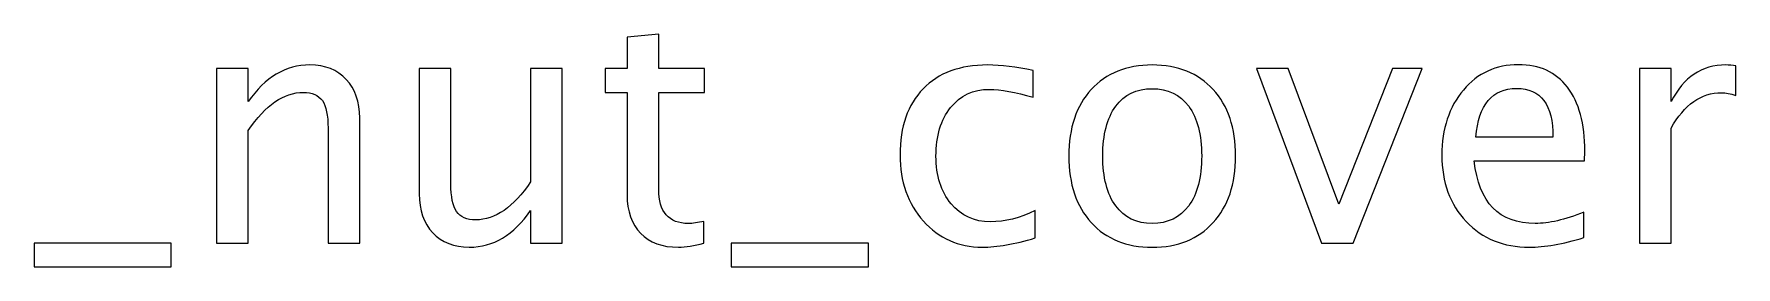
# Model space of a CAD drawing. Header units: centimetres. Extents: x -29.3 to 23.2, y -15.4 to 28.7.
# Drawn here: x 9.52 to 23.18, y 26.48 to 28.35 of the extents above; entities that cross this region are included whole.
import ezdxf

# ---------------------------------------------------------------- set-up
doc = ezdxf.new("R2010")
doc.units = ezdxf.units.CM
doc.header["$MEASUREMENT"] = 0
doc.layers.add('Layer 1', color=7, linetype='Continuous')

msp = doc.modelspace()

# ---------------------------------------------------------------- linework, layer by layer
at = {"layer": 'Layer 1'}
for points, knots in [([(14.89957, 26.67088), (14.82108, 26.64927), (14.75273, 26.63869), (14.69496, 26.63869), (14.69496, 26.63869), (14.56531, 26.63869), (14.46433, 26.67573), (14.39201, 26.74981), (14.39201, 26.74981), (14.31925, 26.8239), (14.28309, 26.92664), (14.28309, 27.0585), (14.28309, 27.0585), (14.28309, 27.0585), (14.28309, 27.88223), (14.28309, 27.88223), (14.28309, 27.88223), (14.28309, 27.88223), (14.10759, 27.88223), (14.10759, 27.88223), (14.10759, 27.88223), (14.10759, 27.88223), (14.10759, 28.07273), (14.10759, 28.07273), (14.10759, 28.07273), (14.10759, 28.07273), (14.28309, 28.07273), (14.28309, 28.07273), (14.28309, 28.07273), (14.28309, 28.07273), (14.28309, 28.32629), (14.28309, 28.32629), (14.28309, 28.32629), (14.28309, 28.32629), (14.53709, 28.35054), (14.53709, 28.35054), (14.53709, 28.35054), (14.53709, 28.35054), (14.53709, 28.07273), (14.53709, 28.07273), (14.53709, 28.07273), (14.53709, 28.07273), (14.90486, 28.07273), (14.90486, 28.07273), (14.90486, 28.07273), (14.90486, 28.07273), (14.90486, 27.88223), (14.90486, 27.88223), (14.90486, 27.88223), (14.90486, 27.88223), (14.53709, 27.88223), (14.53709, 27.88223), (14.53709, 27.88223), (14.53709, 27.88223), (14.53709, 27.10436), (14.53709, 27.10436), (14.53709, 27.10436), (14.53709, 26.92091), (14.61691, 26.82919), (14.7761, 26.82919), (14.7761, 26.82919), (14.81005, 26.82919), (14.85106, 26.83492), (14.89957, 26.84595), (14.89957, 26.84595), (14.89957, 26.84595), (14.89957, 26.67088), (14.89957, 26.67088)], [0, 0, 0, 0, 0.05555556, 0.05555556, 0.05555556, 0.05555556, 0.11111111, 0.11111111, 0.11111111, 0.11111111, 0.16666667, 0.16666667, 0.16666667, 0.16666667, 0.22222222, 0.22222222, 0.22222222, 0.22222222, 0.27777778, 0.27777778, 0.27777778, 0.27777778, 0.33333333, 0.33333333, 0.33333333, 0.33333333, 0.38888889, 0.38888889, 0.38888889, 0.38888889, 0.44444444, 0.44444444, 0.44444444, 0.44444444, 0.5, 0.5, 0.5, 0.5, 0.55555556, 0.55555556, 0.55555556, 0.55555556, 0.61111111, 0.61111111, 0.61111111, 0.61111111, 0.66666667, 0.66666667, 0.66666667, 0.66666667, 0.72222222, 0.72222222, 0.72222222, 0.72222222, 0.77777778, 0.77777778, 0.77777778, 0.77777778, 0.83333333, 0.83333333, 0.83333333, 0.83333333, 0.88888889, 0.88888889, 0.88888889, 0.88888889, 1, 1, 1, 1]), ([(10.98815, 26.67044), (10.98815, 26.67044), (10.98815, 28.07273), (10.98815, 28.07273), (10.98815, 28.07273), (10.98815, 28.07273), (11.24215, 28.07273), (11.24215, 28.07273), (11.24215, 28.07273), (11.24215, 28.07273), (11.24215, 27.80771), (11.24215, 27.80771), (11.24215, 27.80771), (11.37665, 28.00394), (11.54157, 28.10183), (11.73648, 28.10183), (11.73648, 28.10183), (11.85907, 28.10183), (11.95652, 28.06347), (12.0284, 27.9863), (12.0284, 27.9863), (12.10028, 27.90957), (12.13644, 27.80594), (12.13644, 27.6763), (12.13644, 27.6763), (12.13644, 27.6763), (12.13644, 26.67044), (12.13644, 26.67044), (12.13644, 26.67044), (12.13644, 26.67044), (11.88244, 26.67044), (11.88244, 26.67044), (11.88244, 26.67044), (11.88244, 26.67044), (11.88244, 27.59339), (11.88244, 27.59339), (11.88244, 27.59339), (11.88244, 27.69746), (11.86701, 27.77155), (11.83658, 27.81564), (11.83658, 27.81564), (11.80571, 27.86018), (11.755, 27.88223), (11.684, 27.88223), (11.684, 27.88223), (11.5279, 27.88223), (11.38061, 27.78037), (11.24215, 27.57664), (11.24215, 27.57664), (11.24215, 27.57664), (11.24215, 26.67044), (11.24215, 26.67044), (11.24215, 26.67044), (11.24215, 26.67044), (10.98815, 26.67044), (10.98815, 26.67044)], [0, 0, 0, 0, 0.06666667, 0.06666667, 0.06666667, 0.06666667, 0.13333333, 0.13333333, 0.13333333, 0.13333333, 0.2, 0.2, 0.2, 0.2, 0.26666667, 0.26666667, 0.26666667, 0.26666667, 0.33333333, 0.33333333, 0.33333333, 0.33333333, 0.4, 0.4, 0.4, 0.4, 0.46666667, 0.46666667, 0.46666667, 0.46666667, 0.53333333, 0.53333333, 0.53333333, 0.53333333, 0.6, 0.6, 0.6, 0.6, 0.66666667, 0.66666667, 0.66666667, 0.66666667, 0.73333333, 0.73333333, 0.73333333, 0.73333333, 0.8, 0.8, 0.8, 0.8, 0.86666667, 0.86666667, 0.86666667, 0.86666667, 1, 1, 1, 1]), ([(13.50875, 26.67044), (13.50875, 26.67044), (13.50875, 26.93414), (13.50875, 26.93414), (13.50875, 26.93414), (13.37337, 26.73703), (13.20888, 26.63869), (13.01574, 26.63869), (13.01574, 26.63869), (12.89315, 26.63869), (12.79569, 26.67705), (12.72337, 26.75422), (12.72337, 26.75422), (12.65061, 26.83139), (12.61445, 26.93502), (12.61445, 27.06599), (12.61445, 27.06599), (12.61445, 27.06599), (12.61445, 28.07273), (12.61445, 28.07273), (12.61445, 28.07273), (12.61445, 28.07273), (12.86845, 28.07273), (12.86845, 28.07273), (12.86845, 28.07273), (12.86845, 28.07273), (12.86845, 27.14889), (12.86845, 27.14889), (12.86845, 27.14889), (12.86845, 27.0435), (12.88389, 26.96898), (12.91432, 26.92488), (12.91432, 26.92488), (12.94518, 26.88034), (12.99634, 26.85829), (13.06821, 26.85829), (13.06821, 26.85829), (13.22344, 26.85829), (13.37072, 26.96016), (13.50875, 27.16433), (13.50875, 27.16433), (13.50875, 27.16433), (13.50875, 28.07273), (13.50875, 28.07273), (13.50875, 28.07273), (13.50875, 28.07273), (13.76274, 28.07273), (13.76274, 28.07273), (13.76274, 28.07273), (13.76274, 28.07273), (13.76274, 26.67044), (13.76274, 26.67044), (13.76274, 26.67044), (13.76274, 26.67044), (13.50875, 26.67044), (13.50875, 26.67044)], [0, 0, 0, 0, 0.06666667, 0.06666667, 0.06666667, 0.06666667, 0.13333333, 0.13333333, 0.13333333, 0.13333333, 0.2, 0.2, 0.2, 0.2, 0.26666667, 0.26666667, 0.26666667, 0.26666667, 0.33333333, 0.33333333, 0.33333333, 0.33333333, 0.4, 0.4, 0.4, 0.4, 0.46666667, 0.46666667, 0.46666667, 0.46666667, 0.53333333, 0.53333333, 0.53333333, 0.53333333, 0.6, 0.6, 0.6, 0.6, 0.66666667, 0.66666667, 0.66666667, 0.66666667, 0.73333333, 0.73333333, 0.73333333, 0.73333333, 0.8, 0.8, 0.8, 0.8, 0.86666667, 0.86666667, 0.86666667, 0.86666667, 1, 1, 1, 1]), ([(17.55863, 26.71277), (17.39414, 26.66338), (17.25215, 26.63869), (17.13265, 26.63869), (17.13265, 26.63869), (16.94303, 26.63869), (16.78604, 26.7088), (16.66125, 26.84859), (16.66125, 26.84859), (16.53645, 26.98882), (16.47383, 27.16565), (16.47383, 27.37864), (16.47383, 27.37864), (16.47383, 27.60618), (16.53557, 27.78389), (16.65904, 27.91089), (16.65904, 27.91089), (16.78251, 28.03833), (16.95493, 28.10183), (17.1763, 28.10183), (17.1763, 28.10183), (17.28522, 28.10183), (17.40781, 28.08684), (17.54275, 28.05685), (17.54275, 28.05685), (17.54275, 28.05685), (17.54275, 27.84254), (17.54275, 27.84254), (17.54275, 27.84254), (17.39943, 27.88488), (17.28258, 27.90604), (17.19262, 27.90604), (17.19262, 27.90604), (17.06209, 27.90604), (16.95758, 27.85709), (16.87953, 27.75964), (16.87953, 27.75964), (16.80148, 27.66219), (16.76223, 27.5321), (16.76223, 27.36982), (16.76223, 27.36982), (16.76223, 27.21239), (16.8028, 27.08539), (16.8835, 26.98794), (16.8835, 26.98794), (16.9642, 26.89093), (17.06959, 26.84242), (17.20056, 26.84242), (17.20056, 26.84242), (17.31653, 26.84242), (17.43559, 26.87241), (17.55863, 26.93238), (17.55863, 26.93238), (17.55863, 26.93238), (17.55863, 26.71277), (17.55863, 26.71277)], [0, 0, 0, 0, 0.06666667, 0.06666667, 0.06666667, 0.06666667, 0.13333333, 0.13333333, 0.13333333, 0.13333333, 0.2, 0.2, 0.2, 0.2, 0.26666667, 0.26666667, 0.26666667, 0.26666667, 0.33333333, 0.33333333, 0.33333333, 0.33333333, 0.4, 0.4, 0.4, 0.4, 0.46666667, 0.46666667, 0.46666667, 0.46666667, 0.53333333, 0.53333333, 0.53333333, 0.53333333, 0.6, 0.6, 0.6, 0.6, 0.66666667, 0.66666667, 0.66666667, 0.66666667, 0.73333333, 0.73333333, 0.73333333, 0.73333333, 0.8, 0.8, 0.8, 0.8, 0.86666667, 0.86666667, 0.86666667, 0.86666667, 1, 1, 1, 1]), ([(18.49834, 26.63869), (18.29241, 26.63869), (18.12925, 26.70439), (18.0093, 26.8358), (18.0093, 26.8358), (17.88892, 26.96721), (17.82894, 27.14581), (17.82894, 27.37114), (17.82894, 27.37114), (17.82894, 27.59604), (17.88892, 27.77419), (18.0093, 27.90516), (18.0093, 27.90516), (18.12925, 28.03613), (18.29241, 28.10183), (18.49834, 28.10183), (18.49834, 28.10183), (18.70427, 28.10183), (18.86743, 28.03613), (18.98738, 27.90516), (18.98738, 27.90516), (19.10776, 27.77419), (19.16773, 27.59604), (19.16773, 27.37114), (19.16773, 27.37114), (19.16773, 27.14581), (19.10776, 26.96721), (18.98738, 26.8358), (18.98738, 26.8358), (18.86743, 26.70439), (18.70427, 26.63869), (18.49834, 26.63869)], [0, 0, 0, 0, 0.11111111, 0.11111111, 0.11111111, 0.11111111, 0.22222222, 0.22222222, 0.22222222, 0.22222222, 0.33333333, 0.33333333, 0.33333333, 0.33333333, 0.44444444, 0.44444444, 0.44444444, 0.44444444, 0.55555556, 0.55555556, 0.55555556, 0.55555556, 0.66666667, 0.66666667, 0.66666667, 0.66666667, 0.77777778, 0.77777778, 0.77777778, 0.77777778, 1, 1, 1, 1]), ([(19.85741, 26.67044), (19.85741, 26.67044), (19.3353, 28.07273), (19.3353, 28.07273), (19.3353, 28.07273), (19.3353, 28.07273), (19.5893, 28.07273), (19.5893, 28.07273), (19.5893, 28.07273), (19.5893, 28.07273), (19.99632, 26.98309), (19.99632, 26.98309), (19.99632, 26.98309), (19.99632, 26.98309), (20.42715, 28.07273), (20.42715, 28.07273), (20.42715, 28.07273), (20.42715, 28.07273), (20.66615, 28.07273), (20.66615, 28.07273), (20.66615, 28.07273), (20.66615, 28.07273), (20.11185, 26.67044), (20.11185, 26.67044), (20.11185, 26.67044), (20.11185, 26.67044), (19.85741, 26.67044), (19.85741, 26.67044)], [0, 0, 0, 0, 0.125, 0.125, 0.125, 0.125, 0.25, 0.25, 0.25, 0.25, 0.375, 0.375, 0.375, 0.375, 0.5, 0.5, 0.5, 0.5, 0.625, 0.625, 0.625, 0.625, 0.75, 0.75, 0.75, 0.75, 1, 1, 1, 1]), ([(21.96394, 26.71542), (21.79328, 26.66427), (21.64732, 26.63869), (21.52561, 26.63869), (21.52561, 26.63869), (21.31791, 26.63869), (21.14902, 26.70748), (21.01894, 26.84462), (21.01894, 26.84462), (20.88885, 26.98177), (20.82358, 27.15948), (20.82358, 27.3782), (20.82358, 27.3782), (20.82358, 27.59031), (20.88091, 27.76449), (20.996, 27.90075), (20.996, 27.90075), (21.1111, 28.03657), (21.25838, 28.10448), (21.43786, 28.10448), (21.43786, 28.10448), (21.60763, 28.10448), (21.73904, 28.04407), (21.83165, 27.92324), (21.83165, 27.92324), (21.92425, 27.80241), (21.97055, 27.63132), (21.97055, 27.40951), (21.97055, 27.40951), (21.97055, 27.40951), (21.96923, 27.3319), (21.96923, 27.3319), (21.96923, 27.3319), (21.96923, 27.3319), (21.08288, 27.3319), (21.08288, 27.3319), (21.08288, 27.3319), (21.11992, 26.99676), (21.28352, 26.82919), (21.57324, 26.82919), (21.57324, 26.82919), (21.67951, 26.82919), (21.8096, 26.85918), (21.96394, 26.91915), (21.96394, 26.91915), (21.96394, 26.91915), (21.96394, 26.71542), (21.96394, 26.71542)], [0, 0, 0, 0, 0.07692308, 0.07692308, 0.07692308, 0.07692308, 0.15384615, 0.15384615, 0.15384615, 0.15384615, 0.23076923, 0.23076923, 0.23076923, 0.23076923, 0.30769231, 0.30769231, 0.30769231, 0.30769231, 0.38461538, 0.38461538, 0.38461538, 0.38461538, 0.46153846, 0.46153846, 0.46153846, 0.46153846, 0.53846154, 0.53846154, 0.53846154, 0.53846154, 0.61538462, 0.61538462, 0.61538462, 0.61538462, 0.69230769, 0.69230769, 0.69230769, 0.69230769, 0.76923077, 0.76923077, 0.76923077, 0.76923077, 0.84615385, 0.84615385, 0.84615385, 0.84615385, 1, 1, 1, 1]), ([(22.40888, 26.67044), (22.40888, 26.67044), (22.40888, 28.07273), (22.40888, 28.07273), (22.40888, 28.07273), (22.40888, 28.07273), (22.66288, 28.07273), (22.66288, 28.07273), (22.66288, 28.07273), (22.66288, 28.07273), (22.66288, 27.80771), (22.66288, 27.80771), (22.66288, 27.80771), (22.76386, 28.00394), (22.91026, 28.10183), (23.10253, 28.10183), (23.10253, 28.10183), (23.12855, 28.10183), (23.15589, 28.09963), (23.18411, 28.09522), (23.18411, 28.09522), (23.18411, 28.09522), (23.18411, 27.85754), (23.18411, 27.85754), (23.18411, 27.85754), (23.14001, 27.87209), (23.10121, 27.87958), (23.06769, 27.87958), (23.06769, 27.87958), (22.9063, 27.87958), (22.77136, 27.78433), (22.66288, 27.59339), (22.66288, 27.59339), (22.66288, 27.59339), (22.66288, 26.67044), (22.66288, 26.67044), (22.66288, 26.67044), (22.66288, 26.67044), (22.40888, 26.67044), (22.40888, 26.67044)], [0, 0, 0, 0, 0.09090909, 0.09090909, 0.09090909, 0.09090909, 0.18181818, 0.18181818, 0.18181818, 0.18181818, 0.27272727, 0.27272727, 0.27272727, 0.27272727, 0.36363636, 0.36363636, 0.36363636, 0.36363636, 0.45454545, 0.45454545, 0.45454545, 0.45454545, 0.54545455, 0.54545455, 0.54545455, 0.54545455, 0.63636364, 0.63636364, 0.63636364, 0.63636364, 0.72727273, 0.72727273, 0.72727273, 0.72727273, 0.81818182, 0.81818182, 0.81818182, 0.81818182, 1, 1, 1, 1]), ([(18.4979, 26.82919), (18.62358, 26.82919), (18.72147, 26.87637), (18.79114, 26.97118), (18.79114, 26.97118), (18.86038, 27.06555), (18.89521, 27.19917), (18.89521, 27.37114), (18.89521, 27.37114), (18.89521, 27.54268), (18.86038, 27.67586), (18.79114, 27.77022), (18.79114, 27.77022), (18.72147, 27.86415), (18.62358, 27.91133), (18.4979, 27.91133), (18.4979, 27.91133), (18.37178, 27.91133), (18.27389, 27.86415), (18.20509, 27.77022), (18.20509, 27.77022), (18.13586, 27.67586), (18.10147, 27.54268), (18.10147, 27.37114), (18.10147, 27.37114), (18.10147, 27.19917), (18.13586, 27.06555), (18.20509, 26.97118), (18.20509, 26.97118), (18.27389, 26.87637), (18.37178, 26.82919), (18.4979, 26.82919)], [0, 0, 0, 0, 0.11111111, 0.11111111, 0.11111111, 0.11111111, 0.22222222, 0.22222222, 0.22222222, 0.22222222, 0.33333333, 0.33333333, 0.33333333, 0.33333333, 0.44444444, 0.44444444, 0.44444444, 0.44444444, 0.55555556, 0.55555556, 0.55555556, 0.55555556, 0.66666667, 0.66666667, 0.66666667, 0.66666667, 0.77777778, 0.77777778, 0.77777778, 0.77777778, 1, 1, 1, 1]), ([(21.09611, 27.5224), (21.09611, 27.5224), (21.71523, 27.5224), (21.71523, 27.5224), (21.71523, 27.5224), (21.71523, 27.78345), (21.61777, 27.91398), (21.42331, 27.91398), (21.42331, 27.91398), (21.22751, 27.91398), (21.11859, 27.78345), (21.09611, 27.5224)], [0, 0, 0, 0, 0.25, 0.25, 0.25, 0.25, 0.5, 0.5, 0.5, 0.5, 1, 1, 1, 1]), ([(9.52236, 26.47994), (9.52236, 26.47994), (9.52236, 26.67044), (9.52236, 26.67044), (9.52236, 26.67044), (9.52236, 26.67044), (10.62303, 26.67044), (10.62303, 26.67044), (10.62303, 26.67044), (10.62303, 26.67044), (10.62303, 26.47994), (10.62303, 26.47994), (10.62303, 26.47994), (10.62303, 26.47994), (9.52236, 26.47994), (9.52236, 26.47994)], [0, 0, 0, 0, 0.2, 0.2, 0.2, 0.2, 0.4, 0.4, 0.4, 0.4, 0.6, 0.6, 0.6, 0.6, 1, 1, 1, 1]), ([(15.11917, 26.47994), (15.11917, 26.47994), (15.11917, 26.67044), (15.11917, 26.67044), (15.11917, 26.67044), (15.11917, 26.67044), (16.21984, 26.67044), (16.21984, 26.67044), (16.21984, 26.67044), (16.21984, 26.67044), (16.21984, 26.47994), (16.21984, 26.47994), (16.21984, 26.47994), (16.21984, 26.47994), (15.11917, 26.47994), (15.11917, 26.47994)], [0, 0, 0, 0, 0.2, 0.2, 0.2, 0.2, 0.4, 0.4, 0.4, 0.4, 0.6, 0.6, 0.6, 0.6, 1, 1, 1, 1])]:
    msp.add_open_spline(points, degree=3, knots=knots, dxfattribs=at)

doc.saveas('drawing.dxf')
